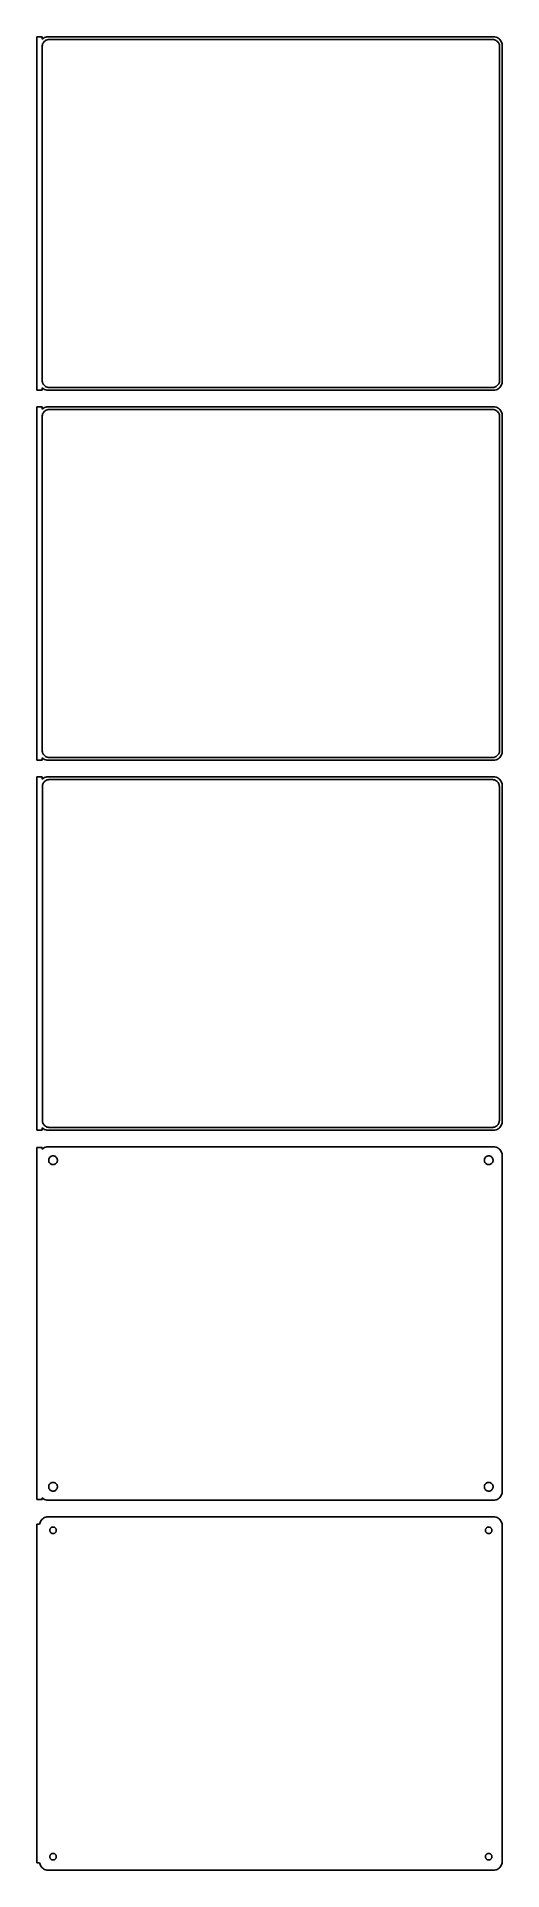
# Model space of a CAD drawing. Header units: metres. Extents: x -129 to 128, y 719 to 1729.
import ezdxf

# ---------------------------------------------------------------- set-up
doc = ezdxf.new("R2010")
doc.units = ezdxf.units.M

msp = doc.modelspace()

# ---------------------------------------------------------------- linework, layer by layer
for p, q in [((-126, 1729.49), (-129, 1729.49)), ((-129, 1729.49), (-129, 1534.51)), ((-126, 1728.06), (-126, 1729.49)), ((-124.629, 1729.02), (-125.179, 1728.72)), ((-124.045, 1729.26), (-124.629, 1729.02)), ((-123.437, 1729.41), (-124.045, 1729.26)), ((-122.814, 1729.49), (-123.437, 1729.41)), ((122.814, 1729.49), (-122.814, 1729.49)), ((123.437, 1729.41), (122.814, 1729.49)), ((124.045, 1729.26), (123.437, 1729.41)), ((124.629, 1729.02), (124.045, 1729.26)), ((125.179, 1728.72), (124.629, 1729.02)), ((-125.687, 1728.35), (-126, 1728.06)), ((-126, 1724), (-125.968, 1724.5)), ((-126, 1540), (-126, 1724)), ((-125.968, 1724.5), (-125.874, 1724.99)), ((-125.874, 1724.99), (-125.719, 1725.47)), ((-125.719, 1725.47), (-125.505, 1725.93)), ((-125.179, 1728.72), (-125.687, 1728.35)), ((-125.505, 1725.93), (-125.236, 1726.35)), ((-125.236, 1726.35), (-124.916, 1726.74)), ((-124.916, 1726.74), (-124.55, 1727.08)), ((-124.55, 1727.08), (-124.143, 1727.38)), ((-124.143, 1727.38), (-123.703, 1727.62)), ((-123.703, 1727.62), (-123.236, 1727.8)), ((-123.236, 1727.8), (-122.75, 1727.93)), ((-122.75, 1727.93), (-122.251, 1727.99)), ((-122.251, 1727.99), (122.251, 1727.99)), ((122.251, 1727.99), (122.75, 1727.93)), ((122.75, 1727.93), (123.236, 1727.8)), ((123.236, 1727.8), (123.703, 1727.62)), ((123.703, 1727.62), (124.143, 1727.38)), ((124.143, 1727.38), (124.55, 1727.08)), ((124.55, 1727.08), (124.916, 1726.74)), ((124.916, 1726.74), (125.236, 1726.35)), ((125.687, 1728.35), (125.179, 1728.72)), ((125.236, 1726.35), (125.505, 1725.93)), ((125.505, 1725.93), (125.719, 1725.47)), ((126.145, 1727.92), (125.687, 1728.35)), ((125.719, 1725.47), (125.874, 1724.99)), ((125.874, 1724.99), (125.968, 1724.5)), ((125.968, 1724.5), (126, 1724)), ((126, 1724), (126, 1540)), ((126.545, 1727.44), (126.145, 1727.92)), ((126.882, 1726.91), (126.545, 1727.44)), ((127.149, 1726.34), (126.882, 1726.91)), ((127.343, 1725.74), (127.149, 1726.34)), ((127.461, 1725.13), (127.343, 1725.74)), ((127.5, 1724.5), (127.461, 1725.13)), ((127.5, 1539.5), (127.5, 1724.5)), ((-125.968, 1539.5), (-126, 1540)), ((-125.874, 1539.01), (-125.968, 1539.5)), ((-125.719, 1538.53), (-125.874, 1539.01)), ((-125.505, 1538.07), (-125.719, 1538.53)), ((-125.236, 1537.65), (-125.505, 1538.07)), ((-124.916, 1537.26), (-125.236, 1537.65)), ((-124.55, 1536.92), (-124.916, 1537.26)), ((-124.143, 1536.62), (-124.55, 1536.92)), ((124.55, 1536.92), (124.143, 1536.62)), ((124.916, 1537.26), (124.55, 1536.92)), ((125.236, 1537.65), (124.916, 1537.26)), ((125.505, 1538.07), (125.236, 1537.65)), ((125.719, 1538.53), (125.505, 1538.07)), ((125.874, 1539.01), (125.719, 1538.53)), ((125.968, 1539.5), (125.874, 1539.01)), ((126, 1540), (125.968, 1539.5)), ((126.545, 1536.56), (126.882, 1537.09)), ((126.882, 1537.09), (127.149, 1537.66)), ((127.149, 1537.66), (127.343, 1538.26)), ((127.343, 1538.26), (127.461, 1538.87)), ((127.461, 1538.87), (127.5, 1539.5)), ((-129, 1534.51), (-126, 1534.51)), ((-126, 1535.94), (-125.687, 1535.65)), ((-126, 1534.51), (-126, 1535.94)), ((-125.687, 1535.65), (-125.179, 1535.28)), ((-125.179, 1535.28), (-124.629, 1534.98)), ((-124.629, 1534.98), (-124.045, 1534.74)), ((-123.703, 1536.38), (-124.143, 1536.62)), ((-124.045, 1534.74), (-123.437, 1534.59)), ((-123.236, 1536.2), (-123.703, 1536.38)), ((-123.437, 1534.59), (-122.814, 1534.51)), ((-122.75, 1536.07), (-123.236, 1536.2)), ((-122.814, 1534.51), (122.814, 1534.51)), ((-122.251, 1536.01), (-122.75, 1536.07)), ((122.251, 1536.01), (-122.251, 1536.01)), ((122.75, 1536.07), (122.251, 1536.01)), ((123.236, 1536.2), (122.75, 1536.07)), ((122.814, 1534.51), (123.437, 1534.59)), ((123.703, 1536.38), (123.236, 1536.2)), ((123.437, 1534.59), (124.045, 1534.74)), ((124.143, 1536.62), (123.703, 1536.38)), ((124.045, 1534.74), (124.629, 1534.98)), ((124.629, 1534.98), (125.179, 1535.28)), ((125.179, 1535.28), (125.687, 1535.65)), ((125.687, 1535.65), (126.145, 1536.08)), ((126.145, 1536.08), (126.545, 1536.56)), ((-126, 1525.49), (-129, 1525.49)), ((-129, 1525.49), (-129, 1330.51)), ((-126, 1524.06), (-126, 1525.49)), ((-125.687, 1524.35), (-126, 1524.06)), ((-126, 1520), (-125.968, 1520.5)), ((-126, 1336), (-126, 1520)), ((-125.968, 1520.5), (-125.874, 1520.99)), ((-125.874, 1520.99), (-125.719, 1521.47)), ((-125.719, 1521.47), (-125.505, 1521.93)), ((-125.179, 1524.72), (-125.687, 1524.35)), ((-125.505, 1521.93), (-125.236, 1522.35)), ((-125.236, 1522.35), (-124.916, 1522.74)), ((-124.629, 1525.02), (-125.179, 1524.72)), ((-124.916, 1522.74), (-124.55, 1523.08)), ((-124.045, 1525.26), (-124.629, 1525.02)), ((-124.55, 1523.08), (-124.143, 1523.38)), ((-124.143, 1523.38), (-123.703, 1523.62)), ((-123.437, 1525.41), (-124.045, 1525.26)), ((-123.703, 1523.62), (-123.236, 1523.8)), ((-122.814, 1525.49), (-123.437, 1525.41)), ((-123.236, 1523.8), (-122.75, 1523.93)), ((122.814, 1525.49), (-122.814, 1525.49)), ((-122.75, 1523.93), (-122.251, 1523.99)), ((-122.251, 1523.99), (122.251, 1523.99)), ((122.251, 1523.99), (122.75, 1523.93)), ((122.75, 1523.93), (123.236, 1523.8)), ((123.437, 1525.41), (122.814, 1525.49)), ((123.236, 1523.8), (123.703, 1523.62)), ((124.045, 1525.26), (123.437, 1525.41)), ((123.703, 1523.62), (124.143, 1523.38)), ((124.629, 1525.02), (124.045, 1525.26)), ((124.143, 1523.38), (124.55, 1523.08)), ((124.55, 1523.08), (124.916, 1522.74)), ((125.179, 1524.72), (124.629, 1525.02)), ((124.916, 1522.74), (125.236, 1522.35)), ((125.687, 1524.35), (125.179, 1524.72)), ((125.236, 1522.35), (125.505, 1521.93)), ((125.505, 1521.93), (125.719, 1521.47)), ((126.145, 1523.92), (125.687, 1524.35)), ((125.719, 1521.47), (125.874, 1520.99)), ((125.874, 1520.99), (125.968, 1520.5)), ((125.968, 1520.5), (126, 1520)), ((126, 1520), (126, 1336)), ((126.545, 1523.44), (126.145, 1523.92)), ((126.882, 1522.91), (126.545, 1523.44)), ((127.149, 1522.34), (126.882, 1522.91)), ((127.343, 1521.74), (127.149, 1522.34)), ((127.461, 1521.13), (127.343, 1521.74)), ((127.5, 1520.5), (127.461, 1521.13)), ((127.5, 1335.5), (127.5, 1520.5)), ((-125.968, 1335.5), (-126, 1336)), ((-125.874, 1335.01), (-125.968, 1335.5)), ((-125.719, 1334.53), (-125.874, 1335.01)), ((-125.505, 1334.07), (-125.719, 1334.53)), ((125.719, 1334.53), (125.505, 1334.07)), ((125.874, 1335.01), (125.719, 1334.53)), ((125.968, 1335.5), (125.874, 1335.01)), ((126, 1336), (125.968, 1335.5)), ((127.343, 1334.26), (127.461, 1334.87)), ((127.461, 1334.87), (127.5, 1335.5)), ((-129, 1330.51), (-126, 1330.51)), ((-126, 1331.94), (-125.687, 1331.65)), ((-126, 1330.51), (-126, 1331.94)), ((-125.687, 1331.65), (-125.179, 1331.28)), ((-125.236, 1333.65), (-125.505, 1334.07)), ((-124.916, 1333.26), (-125.236, 1333.65)), ((-125.179, 1331.28), (-124.629, 1330.98)), ((-124.55, 1332.92), (-124.916, 1333.26)), ((-124.629, 1330.98), (-124.045, 1330.74)), ((-124.143, 1332.62), (-124.55, 1332.92)), ((-123.703, 1332.38), (-124.143, 1332.62)), ((-124.045, 1330.74), (-123.437, 1330.59)), ((-123.236, 1332.2), (-123.703, 1332.38)), ((-123.437, 1330.59), (-122.814, 1330.51)), ((-122.75, 1332.07), (-123.236, 1332.2)), ((-122.814, 1330.51), (122.814, 1330.51)), ((-122.251, 1332.01), (-122.75, 1332.07)), ((122.251, 1332.01), (-122.251, 1332.01)), ((122.75, 1332.07), (122.251, 1332.01)), ((123.236, 1332.2), (122.75, 1332.07)), ((122.814, 1330.51), (123.437, 1330.59)), ((123.703, 1332.38), (123.236, 1332.2)), ((123.437, 1330.59), (124.045, 1330.74)), ((124.143, 1332.62), (123.703, 1332.38)), ((124.045, 1330.74), (124.629, 1330.98)), ((124.55, 1332.92), (124.143, 1332.62)), ((124.916, 1333.26), (124.55, 1332.92)), ((124.629, 1330.98), (125.179, 1331.28)), ((125.236, 1333.65), (124.916, 1333.26)), ((125.179, 1331.28), (125.687, 1331.65)), ((125.505, 1334.07), (125.236, 1333.65)), ((125.687, 1331.65), (126.145, 1332.08)), ((126.145, 1332.08), (126.545, 1332.56)), ((126.545, 1332.56), (126.882, 1333.09)), ((126.882, 1333.09), (127.149, 1333.66)), ((127.149, 1333.66), (127.343, 1334.26)), ((-126, 1321.49), (-129, 1321.49)), ((-129, 1321.49), (-129, 1126.51)), ((-126, 1320.06), (-126, 1321.49)), ((-125.687, 1320.35), (-126, 1320.06)), ((-125.873, 1316), (-125.842, 1316.49)), ((-125.873, 1132), (-125.873, 1316)), ((-125.842, 1316.49), (-125.751, 1316.96)), ((-125.751, 1316.96), (-125.601, 1317.43)), ((-125.179, 1320.72), (-125.687, 1320.35)), ((-125.601, 1317.43), (-125.394, 1317.87)), ((-125.394, 1317.87), (-125.133, 1318.28)), ((-124.629, 1321.02), (-125.179, 1320.72)), ((-125.133, 1318.28), (-124.823, 1318.65)), ((-124.823, 1318.65), (-124.469, 1318.98)), ((-124.045, 1321.26), (-124.629, 1321.02)), ((-124.469, 1318.98), (-124.075, 1319.27)), ((-124.075, 1319.27), (-123.649, 1319.5)), ((-123.437, 1321.41), (-124.045, 1321.26)), ((-123.649, 1319.5), (-123.197, 1319.68)), ((-122.814, 1321.49), (-123.437, 1321.41)), ((-123.197, 1319.68), (-122.726, 1319.8)), ((122.814, 1321.49), (-122.814, 1321.49)), ((-122.726, 1319.8), (-122.243, 1319.86)), ((-122.243, 1319.86), (122.243, 1319.86)), ((122.243, 1319.86), (122.726, 1319.8)), ((122.726, 1319.8), (123.197, 1319.68)), ((123.437, 1321.41), (122.814, 1321.49)), ((123.197, 1319.68), (123.649, 1319.5)), ((124.045, 1321.26), (123.437, 1321.41)), ((123.649, 1319.5), (124.075, 1319.27)), ((124.629, 1321.02), (124.045, 1321.26)), ((124.075, 1319.27), (124.469, 1318.98)), ((124.469, 1318.98), (124.823, 1318.65)), ((125.179, 1320.72), (124.629, 1321.02)), ((124.823, 1318.65), (125.133, 1318.28)), ((125.133, 1318.28), (125.394, 1317.87)), ((125.687, 1320.35), (125.179, 1320.72)), ((125.394, 1317.87), (125.601, 1317.43)), ((125.601, 1317.43), (125.751, 1316.96)), ((126.145, 1319.92), (125.687, 1320.35)), ((125.751, 1316.96), (125.842, 1316.49)), ((125.842, 1316.49), (125.873, 1316)), ((125.873, 1316), (125.873, 1132)), ((126.545, 1319.44), (126.145, 1319.92)), ((126.882, 1318.91), (126.545, 1319.44)), ((127.149, 1318.34), (126.882, 1318.91)), ((127.343, 1317.74), (127.149, 1318.34)), ((127.461, 1317.13), (127.343, 1317.74)), ((127.5, 1316.5), (127.461, 1317.13)), ((127.5, 1131.5), (127.5, 1316.5)), ((-129, 1126.51), (-126, 1126.51)), ((-126, 1127.94), (-125.687, 1127.65)), ((-126, 1126.51), (-126, 1127.94)), ((-125.842, 1131.51), (-125.873, 1132)), ((-125.751, 1131.04), (-125.842, 1131.51)), ((-125.601, 1130.57), (-125.751, 1131.04)), ((-125.687, 1127.65), (-125.179, 1127.28)), ((-125.394, 1130.13), (-125.601, 1130.57)), ((-125.133, 1129.72), (-125.394, 1130.13)), ((-125.179, 1127.28), (-124.629, 1126.98)), ((-124.823, 1129.35), (-125.133, 1129.72)), ((-124.469, 1129.02), (-124.823, 1129.35)), ((-124.629, 1126.98), (-124.045, 1126.74)), ((-124.075, 1128.73), (-124.469, 1129.02)), ((-123.649, 1128.5), (-124.075, 1128.73)), ((-124.045, 1126.74), (-123.437, 1126.59)), ((-123.197, 1128.32), (-123.649, 1128.5)), ((-123.437, 1126.59), (-122.814, 1126.51)), ((-122.726, 1128.2), (-123.197, 1128.32)), ((-122.814, 1126.51), (122.814, 1126.51)), ((-122.243, 1128.14), (-122.726, 1128.2)), ((122.243, 1128.14), (-122.243, 1128.14)), ((122.726, 1128.2), (122.243, 1128.14)), ((123.197, 1128.32), (122.726, 1128.2)), ((122.814, 1126.51), (123.437, 1126.59)), ((123.649, 1128.5), (123.197, 1128.32)), ((123.437, 1126.59), (124.045, 1126.74)), ((124.075, 1128.73), (123.649, 1128.5)), ((124.045, 1126.74), (124.629, 1126.98)), ((124.469, 1129.02), (124.075, 1128.73)), ((124.823, 1129.35), (124.469, 1129.02)), ((124.629, 1126.98), (125.179, 1127.28)), ((125.133, 1129.72), (124.823, 1129.35)), ((125.394, 1130.13), (125.133, 1129.72)), ((125.179, 1127.28), (125.687, 1127.65)), ((125.601, 1130.57), (125.394, 1130.13)), ((125.751, 1131.04), (125.601, 1130.57)), ((125.687, 1127.65), (126.145, 1128.08)), ((125.842, 1131.51), (125.751, 1131.04)), ((125.873, 1132), (125.842, 1131.51)), ((126.145, 1128.08), (126.545, 1128.56)), ((126.545, 1128.56), (126.882, 1129.09)), ((126.882, 1129.09), (127.149, 1129.66)), ((127.149, 1129.66), (127.343, 1130.26)), ((127.343, 1130.26), (127.461, 1130.87)), ((127.461, 1130.87), (127.5, 1131.5)), ((-126, 1117.11), (-129, 1117.11)), ((-129, 1117.11), (-129, 922.885)), ((-126, 1116.06), (-126, 1117.11)), ((-125.687, 1116.35), (-126, 1116.06)), ((-125.179, 1116.72), (-125.687, 1116.35)), ((-124.629, 1117.02), (-125.179, 1116.72)), ((-124.045, 1117.26), (-124.629, 1117.02)), ((-123.437, 1117.41), (-124.045, 1117.26)), ((-122.814, 1117.49), (-123.437, 1117.41)), ((122.814, 1117.49), (-122.814, 1117.49)), ((-121.286, 1112.03), (-121.022, 1112.17)), ((-121.022, 1112.17), (-120.742, 1112.28)), ((-120.742, 1112.28), (-120.45, 1112.36)), ((-120.45, 1112.36), (-120.151, 1112.4)), ((-120.151, 1112.4), (-119.849, 1112.4)), ((-119.849, 1112.4), (-119.55, 1112.36)), ((-119.55, 1112.36), (-119.258, 1112.28)), ((-119.258, 1112.28), (-118.978, 1112.17)), ((-118.978, 1112.17), (-118.714, 1112.03)), ((118.714, 1112.03), (118.978, 1112.17)), ((118.978, 1112.17), (119.258, 1112.28)), ((119.258, 1112.28), (119.55, 1112.36)), ((119.55, 1112.36), (119.849, 1112.4)), ((119.849, 1112.4), (120.151, 1112.4)), ((120.151, 1112.4), (120.45, 1112.36)), ((120.45, 1112.36), (120.742, 1112.28)), ((120.742, 1112.28), (121.022, 1112.17)), ((121.022, 1112.17), (121.286, 1112.03)), ((123.437, 1117.41), (122.814, 1117.49)), ((124.045, 1117.26), (123.437, 1117.41)), ((124.629, 1117.02), (124.045, 1117.26)), ((125.179, 1116.72), (124.629, 1117.02)), ((125.687, 1116.35), (125.179, 1116.72)), ((126.145, 1115.92), (125.687, 1116.35)), ((126.545, 1115.44), (126.145, 1115.92)), ((126.882, 1114.91), (126.545, 1115.44)), ((127.149, 1114.34), (126.882, 1114.91)), ((127.343, 1113.74), (127.149, 1114.34)), ((127.461, 1113.13), (127.343, 1113.74)), ((127.5, 1112.5), (127.461, 1113.13)), ((127.5, 927.5), (127.5, 1112.5)), ((-122.4, 1110), (-122.381, 1110.3)), ((-122.381, 1109.7), (-122.4, 1110)), ((-122.381, 1110.3), (-122.325, 1110.6)), ((-122.325, 1109.4), (-122.381, 1109.7)), ((-122.325, 1110.6), (-122.231, 1110.88)), ((-122.231, 1109.12), (-122.325, 1109.4)), ((-122.231, 1110.88), (-122.103, 1111.16)), ((-122.103, 1108.84), (-122.231, 1109.12)), ((-122.103, 1111.16), (-121.942, 1111.41)), ((-121.942, 1108.59), (-122.103, 1108.84)), ((-121.942, 1111.41), (-121.75, 1111.64)), ((-121.75, 1108.36), (-121.942, 1108.59)), ((-121.75, 1111.64), (-121.53, 1111.85)), ((-121.53, 1108.15), (-121.75, 1108.36)), ((-121.53, 1111.85), (-121.286, 1112.03)), ((-121.286, 1107.97), (-121.53, 1108.15)), ((-121.022, 1107.83), (-121.286, 1107.97)), ((-120.742, 1107.72), (-121.022, 1107.83)), ((-120.45, 1107.64), (-120.742, 1107.72)), ((-120.151, 1107.6), (-120.45, 1107.64)), ((-119.849, 1107.6), (-120.151, 1107.6)), ((-119.55, 1107.64), (-119.849, 1107.6)), ((-119.258, 1107.72), (-119.55, 1107.64)), ((-118.978, 1107.83), (-119.258, 1107.72)), ((-118.714, 1107.97), (-118.978, 1107.83)), ((-118.714, 1112.03), (-118.47, 1111.85)), ((-118.47, 1108.15), (-118.714, 1107.97)), ((-118.47, 1111.85), (-118.25, 1111.64)), ((-118.25, 1108.36), (-118.47, 1108.15)), ((-118.25, 1111.64), (-118.058, 1111.41)), ((-118.058, 1108.59), (-118.25, 1108.36)), ((-118.058, 1111.41), (-117.897, 1111.16)), ((-117.897, 1108.84), (-118.058, 1108.59)), ((-117.897, 1111.16), (-117.769, 1110.88)), ((-117.769, 1109.12), (-117.897, 1108.84)), ((-117.769, 1110.88), (-117.675, 1110.6)), ((-117.675, 1109.4), (-117.769, 1109.12)), ((-117.675, 1110.6), (-117.619, 1110.3)), ((-117.619, 1109.7), (-117.675, 1109.4)), ((-117.619, 1110.3), (-117.6, 1110)), ((-117.6, 1110), (-117.619, 1109.7)), ((117.6, 1110), (117.619, 1110.3)), ((117.619, 1109.7), (117.6, 1110)), ((117.619, 1110.3), (117.675, 1110.6)), ((117.675, 1109.4), (117.619, 1109.7)), ((117.675, 1110.6), (117.769, 1110.88)), ((117.769, 1109.12), (117.675, 1109.4)), ((117.769, 1110.88), (117.897, 1111.16)), ((117.897, 1108.84), (117.769, 1109.12)), ((117.897, 1111.16), (118.058, 1111.41)), ((118.058, 1108.59), (117.897, 1108.84)), ((118.058, 1111.41), (118.25, 1111.64)), ((118.25, 1108.36), (118.058, 1108.59)), ((118.25, 1111.64), (118.47, 1111.85)), ((118.47, 1108.15), (118.25, 1108.36)), ((118.47, 1111.85), (118.714, 1112.03)), ((118.714, 1107.97), (118.47, 1108.15)), ((118.978, 1107.83), (118.714, 1107.97)), ((119.258, 1107.72), (118.978, 1107.83)), ((119.55, 1107.64), (119.258, 1107.72)), ((119.849, 1107.6), (119.55, 1107.64)), ((120.151, 1107.6), (119.849, 1107.6)), ((120.45, 1107.64), (120.151, 1107.6)), ((120.742, 1107.72), (120.45, 1107.64)), ((121.022, 1107.83), (120.742, 1107.72)), ((121.286, 1107.97), (121.022, 1107.83)), ((121.286, 1112.03), (121.53, 1111.85)), ((121.53, 1108.15), (121.286, 1107.97)), ((121.53, 1111.85), (121.75, 1111.64)), ((121.75, 1108.36), (121.53, 1108.15)), ((121.75, 1111.64), (121.942, 1111.41)), ((121.942, 1108.59), (121.75, 1108.36)), ((121.942, 1111.41), (122.103, 1111.16)), ((122.103, 1108.84), (121.942, 1108.59)), ((122.103, 1111.16), (122.231, 1110.88)), ((122.231, 1109.12), (122.103, 1108.84)), ((122.231, 1110.88), (122.325, 1110.6)), ((122.325, 1109.4), (122.231, 1109.12)), ((122.325, 1110.6), (122.381, 1110.3)), ((122.381, 1109.7), (122.325, 1109.4)), ((122.381, 1110.3), (122.4, 1110)), ((122.4, 1110), (122.381, 1109.7)), ((-122.4, 930), (-122.381, 930.301)), ((-122.381, 930.301), (-122.325, 930.597)), ((-122.325, 930.597), (-122.231, 930.883)), ((-122.231, 930.883), (-122.103, 931.156)), ((-122.103, 931.156), (-121.942, 931.411)), ((-121.942, 931.411), (-121.75, 931.643)), ((-121.75, 931.643), (-121.53, 931.849)), ((-121.53, 931.849), (-121.286, 932.026)), ((-121.286, 932.026), (-121.022, 932.172)), ((-121.022, 932.172), (-120.742, 932.283)), ((-120.742, 932.283), (-120.45, 932.357)), ((-120.45, 932.357), (-120.151, 932.395)), ((-120.151, 932.395), (-119.849, 932.395)), ((-119.849, 932.395), (-119.55, 932.357)), ((-119.55, 932.357), (-119.258, 932.283)), ((-119.258, 932.283), (-118.978, 932.172)), ((-118.978, 932.172), (-118.714, 932.026)), ((-118.714, 932.026), (-118.47, 931.849)), ((-118.47, 931.849), (-118.25, 931.643)), ((-118.25, 931.643), (-118.058, 931.411)), ((-118.058, 931.411), (-117.897, 931.156)), ((-117.897, 931.156), (-117.769, 930.883)), ((-117.769, 930.883), (-117.675, 930.597)), ((-117.675, 930.597), (-117.619, 930.301)), ((-117.619, 930.301), (-117.6, 930)), ((117.6, 930), (117.619, 930.301)), ((117.619, 930.301), (117.675, 930.597)), ((117.675, 930.597), (117.769, 930.883)), ((117.769, 930.883), (117.897, 931.156)), ((117.897, 931.156), (118.058, 931.411)), ((118.058, 931.411), (118.25, 931.643)), ((118.25, 931.643), (118.47, 931.849)), ((118.47, 931.849), (118.714, 932.026)), ((118.714, 932.026), (118.978, 932.172)), ((118.978, 932.172), (119.258, 932.283)), ((119.258, 932.283), (119.55, 932.357)), ((119.55, 932.357), (119.849, 932.395)), ((119.849, 932.395), (120.151, 932.395)), ((120.151, 932.395), (120.45, 932.357)), ((120.45, 932.357), (120.742, 932.283)), ((120.742, 932.283), (121.022, 932.172)), ((121.022, 932.172), (121.286, 932.026)), ((121.286, 932.026), (121.53, 931.849)), ((121.53, 931.849), (121.75, 931.643)), ((121.75, 931.643), (121.942, 931.411)), ((121.942, 931.411), (122.103, 931.156)), ((122.103, 931.156), (122.231, 930.883)), ((122.231, 930.883), (122.325, 930.597)), ((122.325, 930.597), (122.381, 930.301)), ((122.381, 930.301), (122.4, 930)), ((-129, 922.885), (-126, 922.885)), ((-126, 922.885), (-126, 923.941)), ((-126, 923.941), (-125.687, 923.647)), ((-125.687, 923.647), (-125.179, 923.278)), ((-125.179, 923.278), (-124.629, 922.976)), ((-124.629, 922.976), (-124.045, 922.745)), ((-124.045, 922.745), (-123.437, 922.589)), ((-123.437, 922.589), (-122.814, 922.51)), ((-122.814, 922.51), (122.814, 922.51)), ((-122.381, 929.699), (-122.4, 930)), ((-122.325, 929.403), (-122.381, 929.699)), ((-122.231, 929.117), (-122.325, 929.403)), ((-122.103, 928.844), (-122.231, 929.117)), ((-121.942, 928.589), (-122.103, 928.844)), ((-121.75, 928.357), (-121.942, 928.589)), ((-121.53, 928.151), (-121.75, 928.357)), ((-121.286, 927.974), (-121.53, 928.151)), ((-121.022, 927.828), (-121.286, 927.974)), ((-120.742, 927.717), (-121.022, 927.828)), ((-120.45, 927.643), (-120.742, 927.717)), ((-120.151, 927.605), (-120.45, 927.643)), ((-119.849, 927.605), (-120.151, 927.605)), ((-119.55, 927.643), (-119.849, 927.605)), ((-119.258, 927.717), (-119.55, 927.643)), ((-118.978, 927.828), (-119.258, 927.717)), ((-118.714, 927.974), (-118.978, 927.828)), ((-118.47, 928.151), (-118.714, 927.974)), ((-118.25, 928.357), (-118.47, 928.151)), ((-118.058, 928.589), (-118.25, 928.357)), ((-117.897, 928.844), (-118.058, 928.589)), ((-117.769, 929.117), (-117.897, 928.844)), ((-117.675, 929.403), (-117.769, 929.117)), ((-117.619, 929.699), (-117.675, 929.403)), ((-117.6, 930), (-117.619, 929.699)), ((117.619, 929.699), (117.6, 930)), ((117.675, 929.403), (117.619, 929.699)), ((117.769, 929.117), (117.675, 929.403)), ((117.897, 928.844), (117.769, 929.117)), ((118.058, 928.589), (117.897, 928.844)), ((118.25, 928.357), (118.058, 928.589)), ((118.47, 928.151), (118.25, 928.357)), ((118.714, 927.974), (118.47, 928.151)), ((118.978, 927.828), (118.714, 927.974)), ((119.258, 927.717), (118.978, 927.828)), ((119.55, 927.643), (119.258, 927.717)), ((119.849, 927.605), (119.55, 927.643)), ((120.151, 927.605), (119.849, 927.605)), ((120.45, 927.643), (120.151, 927.605)), ((120.742, 927.717), (120.45, 927.643)), ((121.022, 927.828), (120.742, 927.717)), ((121.286, 927.974), (121.022, 927.828)), ((121.53, 928.151), (121.286, 927.974)), ((121.75, 928.357), (121.53, 928.151)), ((121.942, 928.589), (121.75, 928.357)), ((122.103, 928.844), (121.942, 928.589)), ((122.231, 929.117), (122.103, 928.844)), ((122.325, 929.403), (122.231, 929.117)), ((122.381, 929.699), (122.325, 929.403)), ((122.4, 930), (122.381, 929.699)), ((122.814, 922.51), (123.437, 922.589)), ((123.437, 922.589), (124.045, 922.745)), ((124.045, 922.745), (124.629, 922.976)), ((124.629, 922.976), (125.179, 923.278)), ((125.179, 923.278), (125.687, 923.647)), ((125.687, 923.647), (126.145, 924.077)), ((126.145, 924.077), (126.545, 924.561)), ((126.545, 924.561), (126.882, 925.091)), ((126.882, 925.091), (127.149, 925.659)), ((127.149, 925.659), (127.343, 926.257)), ((127.343, 926.257), (127.461, 926.873)), ((127.461, 926.873), (127.5, 927.5)), ((-127.149, 910.341), (-127.343, 909.743)), ((-126.882, 910.909), (-127.149, 910.341)), ((-126.545, 911.439), (-126.882, 910.909)), ((-126.145, 911.923), (-126.545, 911.439)), ((-125.687, 912.353), (-126.145, 911.923)), ((-125.179, 912.722), (-125.687, 912.353)), ((-124.629, 913.024), (-125.179, 912.722)), ((-124.045, 913.255), (-124.629, 913.024)), ((-123.437, 913.411), (-124.045, 913.255)), ((-122.814, 913.49), (-123.437, 913.411)), ((122.814, 913.49), (-122.814, 913.49)), ((123.437, 913.411), (122.814, 913.49)), ((124.045, 913.255), (123.437, 913.411)), ((124.629, 913.024), (124.045, 913.255)), ((125.179, 912.722), (124.629, 913.024)), ((125.687, 912.353), (125.179, 912.722)), ((126.145, 911.923), (125.687, 912.353)), ((126.545, 911.439), (126.145, 911.923)), ((126.882, 910.909), (126.545, 911.439)), ((127.149, 910.341), (126.882, 910.909)), ((127.343, 909.743), (127.149, 910.341)), ((-127.4, 909.444), (-129, 909.444)), ((-129, 909.444), (-129, 722.556)), ((-127.343, 909.743), (-127.4, 909.444)), ((-121.8, 906), (-121.786, 906.226)), ((-121.786, 905.774), (-121.8, 906)), ((-121.786, 906.226), (-121.743, 906.448)), ((-121.743, 905.552), (-121.786, 905.774)), ((-121.743, 906.448), (-121.674, 906.663)), ((-121.674, 905.337), (-121.743, 905.552)), ((-121.674, 906.663), (-121.577, 906.867)), ((-121.577, 905.133), (-121.674, 905.337)), ((-121.577, 906.867), (-121.456, 907.058)), ((-121.456, 904.942), (-121.577, 905.133)), ((-121.456, 907.058), (-121.312, 907.232)), ((-121.312, 904.768), (-121.456, 904.942)), ((-121.312, 907.232), (-121.147, 907.387)), ((-121.147, 904.613), (-121.312, 904.768)), ((-121.147, 907.387), (-120.964, 907.52)), ((-120.964, 904.48), (-121.147, 904.613)), ((-120.964, 907.52), (-120.766, 907.629)), ((-120.766, 904.371), (-120.964, 904.48)), ((-120.766, 907.629), (-120.556, 907.712)), ((-120.556, 904.288), (-120.766, 904.371)), ((-120.556, 907.712), (-120.337, 907.768)), ((-120.337, 904.232), (-120.556, 904.288)), ((-120.337, 907.768), (-120.113, 907.796)), ((-120.113, 904.204), (-120.337, 904.232)), ((-120.113, 907.796), (-119.887, 907.796)), ((-119.887, 904.204), (-120.113, 904.204)), ((-119.887, 907.796), (-119.663, 907.768)), ((-119.663, 904.232), (-119.887, 904.204)), ((-119.663, 907.768), (-119.444, 907.712)), ((-119.444, 904.288), (-119.663, 904.232)), ((-119.444, 907.712), (-119.234, 907.629)), ((-119.234, 904.371), (-119.444, 904.288)), ((-119.234, 907.629), (-119.036, 907.52)), ((-119.036, 904.48), (-119.234, 904.371)), ((-119.036, 907.52), (-118.853, 907.387)), ((-118.853, 904.613), (-119.036, 904.48)), ((-118.853, 907.387), (-118.688, 907.232)), ((-118.688, 904.768), (-118.853, 904.613)), ((-118.688, 907.232), (-118.544, 907.058)), ((-118.544, 904.942), (-118.688, 904.768)), ((-118.544, 907.058), (-118.423, 906.867)), ((-118.423, 905.133), (-118.544, 904.942)), ((-118.423, 906.867), (-118.326, 906.663)), ((-118.326, 905.337), (-118.423, 905.133)), ((-118.326, 906.663), (-118.257, 906.448)), ((-118.257, 905.552), (-118.326, 905.337)), ((-118.257, 906.448), (-118.214, 906.226)), ((-118.214, 905.774), (-118.257, 905.552)), ((-118.214, 906.226), (-118.2, 906)), ((-118.2, 906), (-118.214, 905.774)), ((118.2, 906), (118.214, 906.226)), ((118.214, 905.774), (118.2, 906)), ((118.214, 906.226), (118.257, 906.448)), ((118.257, 905.552), (118.214, 905.774)), ((118.257, 906.448), (118.326, 906.663)), ((118.326, 905.337), (118.257, 905.552)), ((118.326, 906.663), (118.423, 906.867)), ((118.423, 905.133), (118.326, 905.337)), ((118.423, 906.867), (118.544, 907.058)), ((118.544, 904.942), (118.423, 905.133)), ((118.544, 907.058), (118.688, 907.232)), ((118.688, 904.768), (118.544, 904.942)), ((118.688, 907.232), (118.853, 907.387)), ((118.853, 904.613), (118.688, 904.768)), ((118.853, 907.387), (119.036, 907.52)), ((119.036, 904.48), (118.853, 904.613)), ((119.036, 907.52), (119.234, 907.629)), ((119.234, 904.371), (119.036, 904.48)), ((119.234, 907.629), (119.444, 907.712)), ((119.444, 904.288), (119.234, 904.371)), ((119.444, 907.712), (119.663, 907.768)), ((119.663, 904.232), (119.444, 904.288)), ((119.663, 907.768), (119.887, 907.796)), ((119.887, 904.204), (119.663, 904.232)), ((119.887, 907.796), (120.113, 907.796)), ((120.113, 904.204), (119.887, 904.204)), ((120.113, 907.796), (120.337, 907.768)), ((120.337, 904.232), (120.113, 904.204)), ((120.337, 907.768), (120.556, 907.712)), ((120.556, 904.288), (120.337, 904.232)), ((120.556, 907.712), (120.766, 907.629)), ((120.766, 904.371), (120.556, 904.288)), ((120.766, 907.629), (120.964, 907.52)), ((120.964, 904.48), (120.766, 904.371)), ((120.964, 907.52), (121.147, 907.387)), ((121.147, 904.613), (120.964, 904.48)), ((121.147, 907.387), (121.312, 907.232)), ((121.312, 904.768), (121.147, 904.613)), ((121.312, 907.232), (121.456, 907.058)), ((121.456, 904.942), (121.312, 904.768)), ((121.456, 907.058), (121.577, 906.867)), ((121.577, 905.133), (121.456, 904.942)), ((121.577, 906.867), (121.674, 906.663)), ((121.674, 905.337), (121.577, 905.133)), ((121.674, 906.663), (121.743, 906.448)), ((121.743, 905.552), (121.674, 905.337)), ((121.743, 906.448), (121.786, 906.226)), ((121.786, 905.774), (121.743, 905.552)), ((121.786, 906.226), (121.8, 906)), ((121.8, 906), (121.786, 905.774)), ((127.461, 909.127), (127.343, 909.743)), ((127.5, 908.5), (127.461, 909.127)), ((127.5, 723.5), (127.5, 908.5)), ((-129, 722.556), (-127.4, 722.556)), ((-127.4, 722.556), (-127.343, 722.257)), ((-127.343, 722.257), (-127.149, 721.659)), ((-127.149, 721.659), (-126.882, 721.091)), ((-126.882, 721.091), (-126.545, 720.561)), ((-126.545, 720.561), (-126.145, 720.077)), ((-126.145, 720.077), (-125.687, 719.647)), ((-125.687, 719.647), (-125.179, 719.278)), ((-125.179, 719.278), (-124.629, 718.976)), ((-124.629, 718.976), (-124.045, 718.745)), ((-124.045, 718.745), (-123.437, 718.589)), ((-123.437, 718.589), (-122.814, 718.51)), ((-122.814, 718.51), (122.814, 718.51)), ((-121.8, 726), (-121.786, 726.226)), ((-121.786, 725.774), (-121.8, 726)), ((-121.786, 726.226), (-121.743, 726.448)), ((-121.743, 725.552), (-121.786, 725.774)), ((-121.743, 726.448), (-121.674, 726.663)), ((-121.674, 725.337), (-121.743, 725.552)), ((-121.674, 726.663), (-121.577, 726.867)), ((-121.577, 725.133), (-121.674, 725.337)), ((-121.577, 726.867), (-121.456, 727.058)), ((-121.456, 724.942), (-121.577, 725.133)), ((-121.456, 727.058), (-121.312, 727.232)), ((-121.312, 724.768), (-121.456, 724.942)), ((-121.312, 727.232), (-121.147, 727.387)), ((-121.147, 724.613), (-121.312, 724.768)), ((-121.147, 727.387), (-120.964, 727.52)), ((-120.964, 724.48), (-121.147, 724.613)), ((-120.964, 727.52), (-120.766, 727.629)), ((-120.766, 724.371), (-120.964, 724.48)), ((-120.766, 727.629), (-120.556, 727.712)), ((-120.556, 724.288), (-120.766, 724.371)), ((-120.556, 727.712), (-120.337, 727.768)), ((-120.337, 724.232), (-120.556, 724.288)), ((-120.337, 727.768), (-120.113, 727.796)), ((-120.113, 724.204), (-120.337, 724.232)), ((-120.113, 727.796), (-119.887, 727.796)), ((-119.887, 724.204), (-120.113, 724.204)), ((-119.887, 727.796), (-119.663, 727.768)), ((-119.663, 724.232), (-119.887, 724.204)), ((-119.663, 727.768), (-119.444, 727.712)), ((-119.444, 724.288), (-119.663, 724.232)), ((-119.444, 727.712), (-119.234, 727.629)), ((-119.234, 724.371), (-119.444, 724.288)), ((-119.234, 727.629), (-119.036, 727.52)), ((-119.036, 724.48), (-119.234, 724.371)), ((-119.036, 727.52), (-118.853, 727.387)), ((-118.853, 724.613), (-119.036, 724.48)), ((-118.853, 727.387), (-118.688, 727.232)), ((-118.688, 724.768), (-118.853, 724.613)), ((-118.688, 727.232), (-118.544, 727.058)), ((-118.544, 724.942), (-118.688, 724.768)), ((-118.544, 727.058), (-118.423, 726.867)), ((-118.423, 725.133), (-118.544, 724.942)), ((-118.423, 726.867), (-118.326, 726.663)), ((-118.326, 725.337), (-118.423, 725.133)), ((-118.326, 726.663), (-118.257, 726.448)), ((-118.257, 725.552), (-118.326, 725.337)), ((-118.257, 726.448), (-118.214, 726.226)), ((-118.214, 725.774), (-118.257, 725.552)), ((-118.214, 726.226), (-118.2, 726)), ((-118.2, 726), (-118.214, 725.774)), ((118.2, 726), (118.214, 726.226)), ((118.214, 725.774), (118.2, 726)), ((118.214, 726.226), (118.257, 726.448)), ((118.257, 725.552), (118.214, 725.774)), ((118.257, 726.448), (118.326, 726.663)), ((118.326, 725.337), (118.257, 725.552)), ((118.326, 726.663), (118.423, 726.867)), ((118.423, 725.133), (118.326, 725.337)), ((118.423, 726.867), (118.544, 727.058)), ((118.544, 724.942), (118.423, 725.133)), ((118.544, 727.058), (118.688, 727.232)), ((118.688, 724.768), (118.544, 724.942)), ((118.688, 727.232), (118.853, 727.387)), ((118.853, 724.613), (118.688, 724.768)), ((118.853, 727.387), (119.036, 727.52)), ((119.036, 724.48), (118.853, 724.613)), ((119.036, 727.52), (119.234, 727.629)), ((119.234, 724.371), (119.036, 724.48)), ((119.234, 727.629), (119.444, 727.712)), ((119.444, 724.288), (119.234, 724.371)), ((119.444, 727.712), (119.663, 727.768)), ((119.663, 724.232), (119.444, 724.288)), ((119.663, 727.768), (119.887, 727.796)), ((119.887, 724.204), (119.663, 724.232)), ((119.887, 727.796), (120.113, 727.796)), ((120.113, 724.204), (119.887, 724.204)), ((120.113, 727.796), (120.337, 727.768)), ((120.337, 724.232), (120.113, 724.204)), ((120.337, 727.768), (120.556, 727.712)), ((120.556, 724.288), (120.337, 724.232)), ((120.556, 727.712), (120.766, 727.629)), ((120.766, 724.371), (120.556, 724.288)), ((120.766, 727.629), (120.964, 727.52)), ((120.964, 724.48), (120.766, 724.371)), ((120.964, 727.52), (121.147, 727.387)), ((121.147, 724.613), (120.964, 724.48)), ((121.147, 727.387), (121.312, 727.232)), ((121.312, 724.768), (121.147, 724.613)), ((121.312, 727.232), (121.456, 727.058)), ((121.456, 724.942), (121.312, 724.768)), ((121.456, 727.058), (121.577, 726.867)), ((121.577, 725.133), (121.456, 724.942)), ((121.577, 726.867), (121.674, 726.663)), ((121.674, 725.337), (121.577, 725.133)), ((121.674, 726.663), (121.743, 726.448)), ((121.743, 725.552), (121.674, 725.337)), ((121.743, 726.448), (121.786, 726.226)), ((121.786, 725.774), (121.743, 725.552)), ((121.786, 726.226), (121.8, 726)), ((121.8, 726), (121.786, 725.774)), ((122.814, 718.51), (123.437, 718.589)), ((123.437, 718.589), (124.045, 718.745)), ((124.045, 718.745), (124.629, 718.976)), ((124.629, 718.976), (125.179, 719.278)), ((125.179, 719.278), (125.687, 719.647)), ((125.687, 719.647), (126.145, 720.077)), ((126.145, 720.077), (126.545, 720.561)), ((126.545, 720.561), (126.882, 721.091)), ((126.882, 721.091), (127.149, 721.659)), ((127.149, 721.659), (127.343, 722.257)), ((127.343, 722.257), (127.461, 722.873)), ((127.461, 722.873), (127.5, 723.5))]:
    msp.add_line(p, q)

doc.saveas('drawing.dxf')
